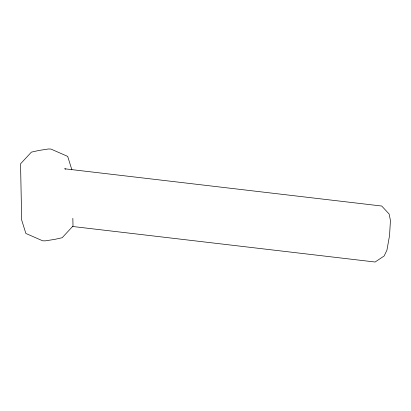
<?xml version="1.0" encoding="UTF-8"?>
<svg xmlns="http://www.w3.org/2000/svg" width="411" height="411" viewBox="0 0 411 411"><rect width="100%" height="100%" fill="white"/><g stroke="black" fill="none" stroke-linecap="round" stroke-linejoin="round"><path stroke-width="0.62" d="M72.264 226.446L375.089 262.018L384.136 255.986L386.926 250.201L389.546 235.508L390.45 220.512L389.114 213.997L381.732 206.034L64.676 168.787L65.77 169.121M71.889 169.846L67.692 156.396L50.913 149.059L48.375 148.982L38.665 150.508L31.39 152.132L20.55 163.819L21.67 220.008L25.867 233.458L42.641 240.795L45.184 240.872L54.894 239.346L62.169 237.722L73.009 226.04L72.845 218.333"/></g></svg>
